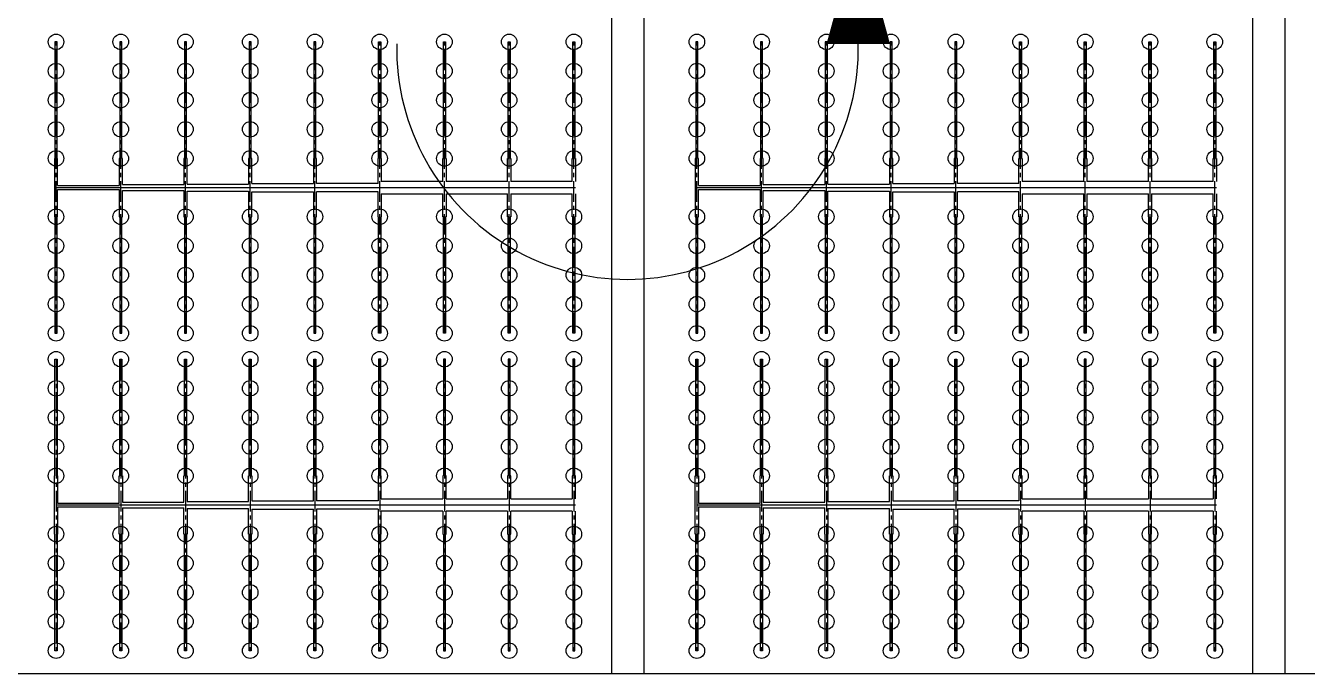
# Model space of a CAD drawing. Header units: millimetres. Extents: x -299291 to 688124, y -407813 to 623474.
# Drawn here: x -266012 to -246212, y 21980 to 31980 of the extents above; entities that cross this region are included whole.
import ezdxf

# ---------------------------------------------------------------- set-up
doc = ezdxf.new("R2010")
doc.units = ezdxf.units.MM
doc.linetypes.add('CENTER', pattern=[50.8, 31.75, -6.35, 6.35, -6.35])
doc.layers.add('轴线', color=6, linetype='CENTER')

msp = doc.modelspace()

# ---------------------------------------------------------------- linework, layer by layer
at = {"ltscale": 10}
for p, q in [((-256461.202, 96363.589), (-256461.202, 21980.27)), ((-247061.202, 92956.193), (-247061.202, 21980.27)), ((-246561.202, 92772.009), (-246561.202, 21980.27)), ((-256961.202, 90653.898), (-256961.202, 21980.27)), ((-247061.202, 90653.898), (-247061.202, 21980.27)), ((-256461.202, 87154.41), (-256461.202, 21980.27)), ((-246561.202, 87154.41), (-246561.202, 21980.27)), ((-265526.257, 31730.27), (-265558.257, 31730.27)), ((-265558.257, 31730.27), (-265558.257, 29930.27)), ((-265526.257, 29930.27), (-265526.257, 31730.27)), ((-264526.257, 31730.27), (-264558.257, 31730.27)), ((-264558.257, 31730.27), (-264558.257, 29930.27)), ((-264526.257, 29930.27), (-264526.257, 31730.27)), ((-263526.257, 31730.27), (-263558.257, 31730.27)), ((-263558.257, 31730.27), (-263558.257, 29930.27)), ((-263526.257, 29930.27), (-263526.257, 31730.27)), ((-262526.257, 31730.27), (-262558.257, 31730.27)), ((-262558.257, 31730.27), (-262558.257, 29930.27)), ((-262526.257, 29930.27), (-262526.257, 31730.27)), ((-261526.257, 31730.27), (-261558.257, 31730.27)), ((-261558.257, 31730.27), (-261558.257, 29930.27)), ((-261526.257, 29930.27), (-261526.257, 31730.27)), ((-260558.257, 29930.27), (-260558.257, 31730.27)), ((-260558.257, 31730.27), (-260526.257, 31730.27)), ((-260526.257, 31730.27), (-260526.257, 29930.27)), ((-259558.257, 29930.27), (-259558.257, 31730.27)), ((-259558.257, 31730.27), (-259526.257, 31730.27)), ((-259526.257, 31730.27), (-259526.257, 29930.27)), ((-258558.257, 29930.27), (-258558.257, 31730.27)), ((-258558.257, 31730.27), (-258526.257, 31730.27)), ((-258526.257, 31730.27), (-258526.257, 29930.27)), ((-257558.257, 29930.27), (-257558.257, 31730.27)), ((-257558.257, 31730.27), (-257526.257, 31730.27)), ((-257526.257, 31730.27), (-257526.257, 29930.27)), ((-255626.257, 31730.27), (-255658.257, 31730.27)), ((-255658.257, 31730.27), (-255658.257, 29930.27)), ((-255626.257, 29930.27), (-255626.257, 31730.27)), ((-254626.257, 31730.27), (-254658.257, 31730.27)), ((-254658.257, 31730.27), (-254658.257, 29930.27)), ((-254626.257, 29930.27), (-254626.257, 31730.27)), ((-253626.257, 31730.27), (-253658.257, 31730.27)), ((-253658.257, 31730.27), (-253658.257, 29930.27)), ((-253626.257, 29930.27), (-253626.257, 31730.27)), ((-252626.257, 31730.27), (-252658.257, 31730.27)), ((-252658.257, 31730.27), (-252658.257, 29930.27)), ((-252626.257, 29930.27), (-252626.257, 31730.27)), ((-251626.257, 31730.27), (-251658.257, 31730.27)), ((-251658.257, 31730.27), (-251658.257, 29930.27)), ((-251626.257, 29930.27), (-251626.257, 31730.27)), ((-250658.257, 29930.27), (-250658.257, 31730.27)), ((-250658.257, 31730.27), (-250626.257, 31730.27)), ((-250626.257, 31730.27), (-250626.257, 29930.27)), ((-249658.257, 29930.27), (-249658.257, 31730.27)), ((-249658.257, 31730.27), (-249626.257, 31730.27)), ((-249626.257, 31730.27), (-249626.257, 29930.27)), ((-248658.257, 29930.27), (-248658.257, 31730.27)), ((-248658.257, 31730.27), (-248626.257, 31730.27)), ((-248626.257, 31730.27), (-248626.257, 29930.27)), ((-247658.257, 29930.27), (-247658.257, 31730.27)), ((-247658.257, 31730.27), (-247626.257, 31730.27)), ((-247626.257, 31730.27), (-247626.257, 29930.27)), ((-265558.257, 29930.27), (-265567.257, 29930.27)), ((-265567.257, 29930.27), (-265567.257, 29030.27)), ((-265517.257, 29930.27), (-265526.257, 29930.27)), ((-265517.257, 29510.27), (-265517.257, 29930.27)), ((-264558.257, 29930.27), (-264567.257, 29930.27)), ((-264567.257, 29930.27), (-264567.257, 29510.27)), ((-264517.257, 29930.27), (-264526.257, 29930.27)), ((-264517.257, 29525.27), (-264517.257, 29930.27)), ((-263558.257, 29930.27), (-263567.257, 29930.27)), ((-263567.257, 29930.27), (-263567.257, 29525.27)), ((-263517.257, 29930.27), (-263526.257, 29930.27)), ((-263517.257, 29535.27), (-263517.257, 29930.27)), ((-262558.257, 29930.27), (-262567.257, 29930.27)), ((-262567.257, 29930.27), (-262567.257, 29535.27)), ((-262517.257, 29930.27), (-262526.257, 29930.27)), ((-262517.257, 29545.27), (-262517.257, 29930.27)), ((-261558.257, 29930.27), (-261567.257, 29930.27)), ((-261567.257, 29930.27), (-261567.257, 29545.27)), ((-261517.257, 29930.27), (-261526.257, 29930.27)), ((-261517.257, 29545.27), (-261517.257, 29930.27)), ((-260567.257, 29545.27), (-260567.257, 29930.27)), ((-260567.257, 29930.27), (-260558.257, 29930.27)), ((-260526.257, 29930.27), (-260517.257, 29930.27)), ((-260517.257, 29930.27), (-260517.257, 29575.27)), ((-259567.257, 29575.27), (-259567.257, 29930.27)), ((-259567.257, 29930.27), (-259558.257, 29930.27)), ((-259526.257, 29930.27), (-259517.257, 29930.27)), ((-259517.257, 29930.27), (-259517.257, 29575.27)), ((-258567.257, 29575.27), (-258567.257, 29930.27)), ((-258567.257, 29930.27), (-258558.257, 29930.27)), ((-258526.257, 29930.27), (-258517.257, 29930.27)), ((-258517.257, 29930.27), (-258517.257, 29575.27)), ((-257567.257, 29575.27), (-257567.257, 29930.27)), ((-257567.257, 29930.27), (-257558.257, 29930.27)), ((-257526.257, 29930.27), (-257517.257, 29930.27)), ((-257517.257, 29930.27), (-257517.257, 29575.27)), ((-255658.257, 29930.27), (-255667.257, 29930.27)), ((-255667.257, 29930.27), (-255667.257, 29030.27)), ((-255617.257, 29930.27), (-255626.257, 29930.27)), ((-255617.257, 29510.27), (-255617.257, 29930.27)), ((-254658.257, 29930.27), (-254667.257, 29930.27)), ((-254667.257, 29930.27), (-254667.257, 29510.27)), ((-254617.257, 29930.27), (-254626.257, 29930.27)), ((-254617.257, 29525.27), (-254617.257, 29930.27)), ((-253658.257, 29930.27), (-253667.257, 29930.27)), ((-253667.257, 29930.27), (-253667.257, 29525.27)), ((-253617.257, 29930.27), (-253626.257, 29930.27)), ((-253617.257, 29535.27), (-253617.257, 29930.27)), ((-252658.257, 29930.27), (-252667.257, 29930.27)), ((-252667.257, 29930.27), (-252667.257, 29535.27)), ((-252617.257, 29930.27), (-252626.257, 29930.27)), ((-252617.257, 29545.27), (-252617.257, 29930.27)), ((-251658.257, 29930.27), (-251667.257, 29930.27)), ((-251667.257, 29930.27), (-251667.257, 29545.27)), ((-251617.257, 29930.27), (-251626.257, 29930.27)), ((-251617.257, 29545.27), (-251617.257, 29930.27)), ((-250667.257, 29545.27), (-250667.257, 29930.27)), ((-250667.257, 29930.27), (-250658.257, 29930.27)), ((-250626.257, 29930.27), (-250617.257, 29930.27)), ((-250617.257, 29930.27), (-250617.257, 29575.27)), ((-249667.257, 29575.27), (-249667.257, 29930.27)), ((-249667.257, 29930.27), (-249658.257, 29930.27)), ((-249626.257, 29930.27), (-249617.257, 29930.27)), ((-249617.257, 29930.27), (-249617.257, 29575.27)), ((-248667.257, 29575.27), (-248667.257, 29930.27)), ((-248667.257, 29930.27), (-248658.257, 29930.27)), ((-248626.257, 29930.27), (-248617.257, 29930.27)), ((-248617.257, 29930.27), (-248617.257, 29575.27)), ((-247667.257, 29575.27), (-247667.257, 29930.27)), ((-247667.257, 29930.27), (-247658.257, 29930.27)), ((-247626.257, 29930.27), (-247617.257, 29930.27)), ((-247617.257, 29930.27), (-247617.257, 29575.27)), ((-265517.257, 29510.27), (-264567.257, 29510.27)), ((-264517.257, 29525.27), (-263567.257, 29525.27)), ((-263517.257, 29535.27), (-262567.257, 29535.27)), ((-262517.257, 29545.27), (-261567.257, 29545.27)), ((-260567.257, 29545.27), (-261517.257, 29545.27)), ((-259567.257, 29575.27), (-260517.257, 29575.27)), ((-258567.257, 29575.27), (-259517.257, 29575.27)), ((-257567.257, 29575.27), (-258517.257, 29575.27)), ((-255617.257, 29510.27), (-254667.257, 29510.27)), ((-254617.257, 29525.27), (-253667.257, 29525.27)), ((-253617.257, 29535.27), (-252667.257, 29535.27)), ((-252617.257, 29545.27), (-251667.257, 29545.27)), ((-250667.257, 29545.27), (-251617.257, 29545.27)), ((-249667.257, 29575.27), (-250617.257, 29575.27)), ((-248667.257, 29575.27), (-249617.257, 29575.27)), ((-247667.257, 29575.27), (-248617.257, 29575.27)), ((-265542.257, 29480.27), (-257517.257, 29480.27)), ((-265517.257, 29030.27), (-265517.257, 29450.27)), ((-265517.257, 29450.27), (-264567.257, 29450.27)), ((-264567.257, 29450.27), (-264567.257, 29030.27)), ((-264517.257, 29030.27), (-264517.257, 29435.27)), ((-264517.257, 29435.27), (-263567.257, 29435.27)), ((-263567.257, 29435.27), (-263567.257, 29030.27)), ((-263517.257, 29030.27), (-263517.257, 29425.27)), ((-263517.257, 29425.27), (-262567.257, 29425.27)), ((-262567.257, 29425.27), (-262567.257, 29030.27)), ((-262517.257, 29030.27), (-262517.257, 29415.27)), ((-262517.257, 29415.27), (-261567.257, 29415.27)), ((-261567.257, 29415.27), (-261567.257, 29030.27)), ((-261517.257, 29030.27), (-261517.257, 29415.27)), ((-260567.257, 29415.27), (-261517.257, 29415.27)), ((-260567.257, 29030.27), (-260567.257, 29415.27)), ((-260517.257, 29385.27), (-260517.257, 29030.27)), ((-260517.257, 29385.27), (-259567.257, 29385.27)), ((-259567.257, 29030.27), (-259567.257, 29385.27)), ((-259517.257, 29385.27), (-259517.257, 29030.27)), ((-259517.257, 29385.27), (-258567.257, 29385.27)), ((-258567.257, 29030.27), (-258567.257, 29385.27)), ((-258517.257, 29385.27), (-258517.257, 29030.27)), ((-258517.257, 29385.27), (-257567.257, 29385.27)), ((-257567.257, 29030.27), (-257567.257, 29385.27)), ((-257517.257, 29385.27), (-257517.257, 29030.27)), ((-255642.257, 29480.27), (-247617.257, 29480.27)), ((-255617.257, 29030.27), (-255617.257, 29450.27)), ((-255617.257, 29450.27), (-254667.257, 29450.27)), ((-254667.257, 29450.27), (-254667.257, 29030.27)), ((-254617.257, 29030.27), (-254617.257, 29435.27)), ((-254617.257, 29435.27), (-253667.257, 29435.27)), ((-253667.257, 29435.27), (-253667.257, 29030.27)), ((-253617.257, 29030.27), (-253617.257, 29425.27)), ((-253617.257, 29425.27), (-252667.257, 29425.27)), ((-252667.257, 29425.27), (-252667.257, 29030.27)), ((-252617.257, 29030.27), (-252617.257, 29415.27)), ((-252617.257, 29415.27), (-251667.257, 29415.27)), ((-251667.257, 29415.27), (-251667.257, 29030.27)), ((-251617.257, 29030.27), (-251617.257, 29415.27)), ((-250667.257, 29415.27), (-251617.257, 29415.27)), ((-250667.257, 29030.27), (-250667.257, 29415.27)), ((-250617.257, 29385.27), (-250617.257, 29030.27)), ((-250617.257, 29385.27), (-249667.257, 29385.27)), ((-249667.257, 29030.27), (-249667.257, 29385.27)), ((-249617.257, 29385.27), (-249617.257, 29030.27)), ((-249617.257, 29385.27), (-248667.257, 29385.27)), ((-248667.257, 29030.27), (-248667.257, 29385.27)), ((-248617.257, 29385.27), (-248617.257, 29030.27)), ((-248617.257, 29385.27), (-247667.257, 29385.27)), ((-247667.257, 29030.27), (-247667.257, 29385.27)), ((-247617.257, 29385.27), (-247617.257, 29030.27)), ((-265567.257, 29030.27), (-265558.257, 29030.27)), ((-265558.257, 29030.27), (-265558.257, 27230.27)), ((-265526.257, 27230.27), (-265526.257, 29030.27)), ((-265526.257, 29030.27), (-265517.257, 29030.27)), ((-264567.257, 29030.27), (-264558.257, 29030.27)), ((-264558.257, 29030.27), (-264558.257, 27230.27)), ((-264526.257, 27230.27), (-264526.257, 29030.27)), ((-264526.257, 29030.27), (-264517.257, 29030.27)), ((-263567.257, 29030.27), (-263558.257, 29030.27)), ((-263558.257, 29030.27), (-263558.257, 27230.27)), ((-263526.257, 27230.27), (-263526.257, 29030.27)), ((-263526.257, 29030.27), (-263517.257, 29030.27)), ((-262567.257, 29030.27), (-262558.257, 29030.27)), ((-262558.257, 29030.27), (-262558.257, 27230.27)), ((-262526.257, 27230.27), (-262526.257, 29030.27)), ((-262526.257, 29030.27), (-262517.257, 29030.27)), ((-261567.257, 29030.27), (-261558.257, 29030.27)), ((-261558.257, 29030.27), (-261558.257, 27230.27)), ((-261526.257, 27230.27), (-261526.257, 29030.27)), ((-261526.257, 29030.27), (-261517.257, 29030.27)), ((-260558.257, 29030.27), (-260567.257, 29030.27)), ((-260558.257, 27230.27), (-260558.257, 29030.27)), ((-260517.257, 29030.27), (-260526.257, 29030.27)), ((-260526.257, 29030.27), (-260526.257, 27230.27)), ((-259558.257, 29030.27), (-259567.257, 29030.27)), ((-259558.257, 27230.27), (-259558.257, 29030.27)), ((-259517.257, 29030.27), (-259526.257, 29030.27)), ((-259526.257, 29030.27), (-259526.257, 27230.27)), ((-258558.257, 29030.27), (-258567.257, 29030.27)), ((-258558.257, 27230.27), (-258558.257, 29030.27)), ((-258517.257, 29030.27), (-258526.257, 29030.27)), ((-258526.257, 29030.27), (-258526.257, 27230.27)), ((-257558.257, 29030.27), (-257567.257, 29030.27)), ((-257558.257, 27230.27), (-257558.257, 29030.27)), ((-257517.257, 29030.27), (-257526.257, 29030.27)), ((-257526.257, 29030.27), (-257526.257, 27230.27)), ((-255667.257, 29030.27), (-255658.257, 29030.27)), ((-255658.257, 29030.27), (-255658.257, 27230.27)), ((-255626.257, 27230.27), (-255626.257, 29030.27)), ((-255626.257, 29030.27), (-255617.257, 29030.27)), ((-254667.257, 29030.27), (-254658.257, 29030.27)), ((-254658.257, 29030.27), (-254658.257, 27230.27)), ((-254626.257, 27230.27), (-254626.257, 29030.27)), ((-254626.257, 29030.27), (-254617.257, 29030.27)), ((-253667.257, 29030.27), (-253658.257, 29030.27)), ((-253658.257, 29030.27), (-253658.257, 27230.27)), ((-253626.257, 27230.27), (-253626.257, 29030.27)), ((-253626.257, 29030.27), (-253617.257, 29030.27)), ((-252667.257, 29030.27), (-252658.257, 29030.27)), ((-252658.257, 29030.27), (-252658.257, 27230.27)), ((-252626.257, 27230.27), (-252626.257, 29030.27)), ((-252626.257, 29030.27), (-252617.257, 29030.27)), ((-251667.257, 29030.27), (-251658.257, 29030.27)), ((-251658.257, 29030.27), (-251658.257, 27230.27)), ((-251626.257, 27230.27), (-251626.257, 29030.27)), ((-251626.257, 29030.27), (-251617.257, 29030.27)), ((-250658.257, 29030.27), (-250667.257, 29030.27)), ((-250658.257, 27230.27), (-250658.257, 29030.27)), ((-250617.257, 29030.27), (-250626.257, 29030.27)), ((-250626.257, 29030.27), (-250626.257, 27230.27)), ((-249658.257, 29030.27), (-249667.257, 29030.27)), ((-249658.257, 27230.27), (-249658.257, 29030.27)), ((-249617.257, 29030.27), (-249626.257, 29030.27)), ((-249626.257, 29030.27), (-249626.257, 27230.27)), ((-248658.257, 29030.27), (-248667.257, 29030.27)), ((-248658.257, 27230.27), (-248658.257, 29030.27)), ((-248617.257, 29030.27), (-248626.257, 29030.27)), ((-248626.257, 29030.27), (-248626.257, 27230.27)), ((-247658.257, 29030.27), (-247667.257, 29030.27)), ((-247658.257, 27230.27), (-247658.257, 29030.27)), ((-247617.257, 29030.27), (-247626.257, 29030.27)), ((-247626.257, 29030.27), (-247626.257, 27230.27)), ((-265558.257, 27230.27), (-265526.257, 27230.27)), ((-264558.257, 27230.27), (-264526.257, 27230.27)), ((-263558.257, 27230.27), (-263526.257, 27230.27)), ((-262558.257, 27230.27), (-262526.257, 27230.27)), ((-261558.257, 27230.27), (-261526.257, 27230.27)), ((-260526.257, 27230.27), (-260558.257, 27230.27)), ((-259526.257, 27230.27), (-259558.257, 27230.27)), ((-258526.257, 27230.27), (-258558.257, 27230.27)), ((-257526.257, 27230.27), (-257558.257, 27230.27)), ((-255658.257, 27230.27), (-255626.257, 27230.27)), ((-254658.257, 27230.27), (-254626.257, 27230.27)), ((-253658.257, 27230.27), (-253626.257, 27230.27)), ((-252658.257, 27230.27), (-252626.257, 27230.27)), ((-251658.257, 27230.27), (-251626.257, 27230.27)), ((-250626.257, 27230.27), (-250658.257, 27230.27)), ((-249626.257, 27230.27), (-249658.257, 27230.27)), ((-248626.257, 27230.27), (-248658.257, 27230.27)), ((-247626.257, 27230.27), (-247658.257, 27230.27)), ((-265558.257, 26830.27), (-265526.257, 26830.27)), ((-265558.257, 25030.27), (-265558.257, 26830.27)), ((-265526.257, 26830.27), (-265526.257, 25030.27)), ((-264558.257, 26830.27), (-264526.257, 26830.27)), ((-264558.257, 25030.27), (-264558.257, 26830.27)), ((-264526.257, 26830.27), (-264526.257, 25030.27)), ((-263558.257, 26830.27), (-263526.257, 26830.27)), ((-263558.257, 25030.27), (-263558.257, 26830.27)), ((-263526.257, 26830.27), (-263526.257, 25030.27)), ((-262558.257, 26830.27), (-262526.257, 26830.27)), ((-262558.257, 25030.27), (-262558.257, 26830.27)), ((-262526.257, 26830.27), (-262526.257, 25030.27)), ((-261558.257, 26830.27), (-261526.257, 26830.27)), ((-261558.257, 25030.27), (-261558.257, 26830.27)), ((-261526.257, 26830.27), (-261526.257, 25030.27)), ((-260526.257, 26830.27), (-260558.257, 26830.27)), ((-260558.257, 26830.27), (-260558.257, 25030.27)), ((-260526.257, 25030.27), (-260526.257, 26830.27)), ((-259526.257, 26830.27), (-259558.257, 26830.27)), ((-259558.257, 26830.27), (-259558.257, 25030.27)), ((-259526.257, 25030.27), (-259526.257, 26830.27)), ((-258526.257, 26830.27), (-258558.257, 26830.27)), ((-258558.257, 26830.27), (-258558.257, 25030.27)), ((-258526.257, 25030.27), (-258526.257, 26830.27)), ((-257526.257, 26830.27), (-257558.257, 26830.27)), ((-257558.257, 26830.27), (-257558.257, 25030.27)), ((-257526.257, 25030.27), (-257526.257, 26830.27)), ((-255658.257, 26830.27), (-255626.257, 26830.27)), ((-255658.257, 25030.27), (-255658.257, 26830.27)), ((-255626.257, 26830.27), (-255626.257, 25030.27)), ((-254658.257, 26830.27), (-254626.257, 26830.27)), ((-254658.257, 25030.27), (-254658.257, 26830.27)), ((-254626.257, 26830.27), (-254626.257, 25030.27)), ((-253658.257, 26830.27), (-253626.257, 26830.27)), ((-253658.257, 25030.27), (-253658.257, 26830.27)), ((-253626.257, 26830.27), (-253626.257, 25030.27)), ((-252658.257, 26830.27), (-252626.257, 26830.27)), ((-252658.257, 25030.27), (-252658.257, 26830.27)), ((-252626.257, 26830.27), (-252626.257, 25030.27)), ((-251658.257, 26830.27), (-251626.257, 26830.27)), ((-251658.257, 25030.27), (-251658.257, 26830.27)), ((-251626.257, 26830.27), (-251626.257, 25030.27)), ((-250626.257, 26830.27), (-250658.257, 26830.27)), ((-250658.257, 26830.27), (-250658.257, 25030.27)), ((-250626.257, 25030.27), (-250626.257, 26830.27)), ((-249626.257, 26830.27), (-249658.257, 26830.27)), ((-249658.257, 26830.27), (-249658.257, 25030.27)), ((-249626.257, 25030.27), (-249626.257, 26830.27)), ((-248626.257, 26830.27), (-248658.257, 26830.27)), ((-248658.257, 26830.27), (-248658.257, 25030.27)), ((-248626.257, 25030.27), (-248626.257, 26830.27)), ((-247626.257, 26830.27), (-247658.257, 26830.27)), ((-247658.257, 26830.27), (-247658.257, 25030.27)), ((-247626.257, 25030.27), (-247626.257, 26830.27)), ((-265567.257, 24130.27), (-265567.257, 25030.27)), ((-265567.257, 25030.27), (-265558.257, 25030.27)), ((-265526.257, 25030.27), (-265517.257, 25030.27)), ((-265517.257, 25030.27), (-265517.257, 24610.27)), ((-264567.257, 24610.27), (-264567.257, 25030.27)), ((-264567.257, 25030.27), (-264558.257, 25030.27)), ((-264526.257, 25030.27), (-264517.257, 25030.27)), ((-264517.257, 25030.27), (-264517.257, 24625.27)), ((-263567.257, 24625.27), (-263567.257, 25030.27)), ((-263567.257, 25030.27), (-263558.257, 25030.27)), ((-263526.257, 25030.27), (-263517.257, 25030.27)), ((-263517.257, 25030.27), (-263517.257, 24635.27)), ((-262567.257, 24635.27), (-262567.257, 25030.27)), ((-262567.257, 25030.27), (-262558.257, 25030.27)), ((-262526.257, 25030.27), (-262517.257, 25030.27)), ((-262517.257, 25030.27), (-262517.257, 24645.27)), ((-261567.257, 24645.27), (-261567.257, 25030.27)), ((-261567.257, 25030.27), (-261558.257, 25030.27)), ((-261526.257, 25030.27), (-261517.257, 25030.27)), ((-261517.257, 25030.27), (-261517.257, 24645.27)), ((-260558.257, 25030.27), (-260567.257, 25030.27)), ((-260567.257, 25030.27), (-260567.257, 24645.27)), ((-260517.257, 25030.27), (-260526.257, 25030.27)), ((-260517.257, 24675.27), (-260517.257, 25030.27)), ((-259558.257, 25030.27), (-259567.257, 25030.27)), ((-259567.257, 25030.27), (-259567.257, 24675.27)), ((-259517.257, 25030.27), (-259526.257, 25030.27)), ((-259517.257, 24675.27), (-259517.257, 25030.27)), ((-258558.257, 25030.27), (-258567.257, 25030.27)), ((-258567.257, 25030.27), (-258567.257, 24675.27)), ((-258517.257, 25030.27), (-258526.257, 25030.27)), ((-258517.257, 24675.27), (-258517.257, 25030.27)), ((-257558.257, 25030.27), (-257567.257, 25030.27)), ((-257567.257, 25030.27), (-257567.257, 24675.27)), ((-257517.257, 25030.27), (-257526.257, 25030.27)), ((-257517.257, 24675.27), (-257517.257, 25030.27)), ((-255667.257, 24130.27), (-255667.257, 25030.27)), ((-255667.257, 25030.27), (-255658.257, 25030.27)), ((-255626.257, 25030.27), (-255617.257, 25030.27)), ((-255617.257, 25030.27), (-255617.257, 24610.27)), ((-254667.257, 24610.27), (-254667.257, 25030.27)), ((-254667.257, 25030.27), (-254658.257, 25030.27)), ((-254626.257, 25030.27), (-254617.257, 25030.27)), ((-254617.257, 25030.27), (-254617.257, 24625.27)), ((-253667.257, 24625.27), (-253667.257, 25030.27)), ((-253667.257, 25030.27), (-253658.257, 25030.27)), ((-253626.257, 25030.27), (-253617.257, 25030.27)), ((-253617.257, 25030.27), (-253617.257, 24635.27)), ((-252667.257, 24635.27), (-252667.257, 25030.27)), ((-252667.257, 25030.27), (-252658.257, 25030.27)), ((-252626.257, 25030.27), (-252617.257, 25030.27)), ((-252617.257, 25030.27), (-252617.257, 24645.27)), ((-251667.257, 24645.27), (-251667.257, 25030.27)), ((-251667.257, 25030.27), (-251658.257, 25030.27)), ((-251626.257, 25030.27), (-251617.257, 25030.27)), ((-251617.257, 25030.27), (-251617.257, 24645.27)), ((-250658.257, 25030.27), (-250667.257, 25030.27)), ((-250667.257, 25030.27), (-250667.257, 24645.27)), ((-250617.257, 25030.27), (-250626.257, 25030.27)), ((-250617.257, 24675.27), (-250617.257, 25030.27)), ((-249658.257, 25030.27), (-249667.257, 25030.27)), ((-249667.257, 25030.27), (-249667.257, 24675.27)), ((-249617.257, 25030.27), (-249626.257, 25030.27)), ((-249617.257, 24675.27), (-249617.257, 25030.27)), ((-248658.257, 25030.27), (-248667.257, 25030.27)), ((-248667.257, 25030.27), (-248667.257, 24675.27)), ((-248617.257, 25030.27), (-248626.257, 25030.27)), ((-248617.257, 24675.27), (-248617.257, 25030.27)), ((-247658.257, 25030.27), (-247667.257, 25030.27)), ((-247667.257, 25030.27), (-247667.257, 24675.27)), ((-247617.257, 25030.27), (-247626.257, 25030.27)), ((-247617.257, 24675.27), (-247617.257, 25030.27)), ((-265542.257, 24580.27), (-257517.257, 24580.27)), ((-265517.257, 24610.27), (-264567.257, 24610.27)), ((-264517.257, 24625.27), (-263567.257, 24625.27)), ((-263517.257, 24635.27), (-262567.257, 24635.27)), ((-262517.257, 24645.27), (-261567.257, 24645.27)), ((-260567.257, 24645.27), (-261517.257, 24645.27)), ((-260517.257, 24675.27), (-259567.257, 24675.27)), ((-259517.257, 24675.27), (-258567.257, 24675.27)), ((-258517.257, 24675.27), (-257567.257, 24675.27)), ((-255642.257, 24580.27), (-247617.257, 24580.27)), ((-255617.257, 24610.27), (-254667.257, 24610.27)), ((-254617.257, 24625.27), (-253667.257, 24625.27)), ((-253617.257, 24635.27), (-252667.257, 24635.27)), ((-252617.257, 24645.27), (-251667.257, 24645.27)), ((-250667.257, 24645.27), (-251617.257, 24645.27)), ((-250617.257, 24675.27), (-249667.257, 24675.27)), ((-249617.257, 24675.27), (-248667.257, 24675.27)), ((-248617.257, 24675.27), (-247667.257, 24675.27)), ((-265517.257, 24550.27), (-265517.257, 24130.27)), ((-265517.257, 24550.27), (-264567.257, 24550.27)), ((-264567.257, 24130.27), (-264567.257, 24550.27)), ((-264517.257, 24535.27), (-264517.257, 24130.27)), ((-264517.257, 24535.27), (-263567.257, 24535.27)), ((-263567.257, 24130.27), (-263567.257, 24535.27)), ((-263517.257, 24525.27), (-263517.257, 24130.27)), ((-263517.257, 24525.27), (-262567.257, 24525.27)), ((-262567.257, 24130.27), (-262567.257, 24525.27)), ((-262517.257, 24515.27), (-262517.257, 24130.27)), ((-262517.257, 24515.27), (-261567.257, 24515.27)), ((-261567.257, 24130.27), (-261567.257, 24515.27)), ((-261517.257, 24515.27), (-261517.257, 24130.27)), ((-260567.257, 24515.27), (-261517.257, 24515.27)), ((-260567.257, 24515.27), (-260567.257, 24130.27)), ((-260517.257, 24130.27), (-260517.257, 24485.27)), ((-259567.257, 24485.27), (-260517.257, 24485.27)), ((-259567.257, 24485.27), (-259567.257, 24130.27)), ((-259517.257, 24130.27), (-259517.257, 24485.27)), ((-258567.257, 24485.27), (-259517.257, 24485.27)), ((-258567.257, 24485.27), (-258567.257, 24130.27)), ((-258517.257, 24130.27), (-258517.257, 24485.27)), ((-257567.257, 24485.27), (-258517.257, 24485.27)), ((-257567.257, 24485.27), (-257567.257, 24130.27)), ((-257517.257, 24130.27), (-257517.257, 24485.27)), ((-255617.257, 24550.27), (-255617.257, 24130.27)), ((-255617.257, 24550.27), (-254667.257, 24550.27)), ((-254667.257, 24130.27), (-254667.257, 24550.27)), ((-254617.257, 24535.27), (-254617.257, 24130.27)), ((-254617.257, 24535.27), (-253667.257, 24535.27)), ((-253667.257, 24130.27), (-253667.257, 24535.27)), ((-253617.257, 24525.27), (-253617.257, 24130.27)), ((-253617.257, 24525.27), (-252667.257, 24525.27)), ((-252667.257, 24130.27), (-252667.257, 24525.27)), ((-252617.257, 24515.27), (-252617.257, 24130.27)), ((-252617.257, 24515.27), (-251667.257, 24515.27)), ((-251667.257, 24130.27), (-251667.257, 24515.27)), ((-251617.257, 24515.27), (-251617.257, 24130.27)), ((-250667.257, 24515.27), (-251617.257, 24515.27)), ((-250667.257, 24515.27), (-250667.257, 24130.27)), ((-250617.257, 24130.27), (-250617.257, 24485.27)), ((-249667.257, 24485.27), (-250617.257, 24485.27)), ((-249667.257, 24485.27), (-249667.257, 24130.27)), ((-249617.257, 24130.27), (-249617.257, 24485.27)), ((-248667.257, 24485.27), (-249617.257, 24485.27)), ((-248667.257, 24485.27), (-248667.257, 24130.27)), ((-248617.257, 24130.27), (-248617.257, 24485.27)), ((-247667.257, 24485.27), (-248617.257, 24485.27)), ((-247667.257, 24485.27), (-247667.257, 24130.27)), ((-247617.257, 24130.27), (-247617.257, 24485.27)), ((-265558.257, 24130.27), (-265567.257, 24130.27)), ((-265558.257, 22330.27), (-265558.257, 24130.27)), ((-265517.257, 24130.27), (-265526.257, 24130.27)), ((-265526.257, 24130.27), (-265526.257, 22330.27)), ((-264558.257, 24130.27), (-264567.257, 24130.27)), ((-264558.257, 22330.27), (-264558.257, 24130.27)), ((-264517.257, 24130.27), (-264526.257, 24130.27)), ((-264526.257, 24130.27), (-264526.257, 22330.27)), ((-263558.257, 24130.27), (-263567.257, 24130.27)), ((-263558.257, 22330.27), (-263558.257, 24130.27)), ((-263517.257, 24130.27), (-263526.257, 24130.27)), ((-263526.257, 24130.27), (-263526.257, 22330.27)), ((-262558.257, 24130.27), (-262567.257, 24130.27)), ((-262558.257, 22330.27), (-262558.257, 24130.27)), ((-262517.257, 24130.27), (-262526.257, 24130.27)), ((-262526.257, 24130.27), (-262526.257, 22330.27)), ((-261558.257, 24130.27), (-261567.257, 24130.27)), ((-261558.257, 22330.27), (-261558.257, 24130.27)), ((-261517.257, 24130.27), (-261526.257, 24130.27)), ((-261526.257, 24130.27), (-261526.257, 22330.27)), ((-260567.257, 24130.27), (-260558.257, 24130.27)), ((-260558.257, 24130.27), (-260558.257, 22330.27)), ((-260526.257, 22330.27), (-260526.257, 24130.27)), ((-260526.257, 24130.27), (-260517.257, 24130.27)), ((-259567.257, 24130.27), (-259558.257, 24130.27)), ((-259558.257, 24130.27), (-259558.257, 22330.27)), ((-259526.257, 22330.27), (-259526.257, 24130.27)), ((-259526.257, 24130.27), (-259517.257, 24130.27)), ((-258567.257, 24130.27), (-258558.257, 24130.27)), ((-258558.257, 24130.27), (-258558.257, 22330.27)), ((-258526.257, 22330.27), (-258526.257, 24130.27)), ((-258526.257, 24130.27), (-258517.257, 24130.27)), ((-257567.257, 24130.27), (-257558.257, 24130.27)), ((-257558.257, 24130.27), (-257558.257, 22330.27)), ((-257526.257, 22330.27), (-257526.257, 24130.27)), ((-257526.257, 24130.27), (-257517.257, 24130.27)), ((-255658.257, 24130.27), (-255667.257, 24130.27)), ((-255658.257, 22330.27), (-255658.257, 24130.27)), ((-255617.257, 24130.27), (-255626.257, 24130.27)), ((-255626.257, 24130.27), (-255626.257, 22330.27)), ((-254658.257, 24130.27), (-254667.257, 24130.27)), ((-254658.257, 22330.27), (-254658.257, 24130.27)), ((-254617.257, 24130.27), (-254626.257, 24130.27)), ((-254626.257, 24130.27), (-254626.257, 22330.27)), ((-253658.257, 24130.27), (-253667.257, 24130.27)), ((-253658.257, 22330.27), (-253658.257, 24130.27)), ((-253617.257, 24130.27), (-253626.257, 24130.27)), ((-253626.257, 24130.27), (-253626.257, 22330.27)), ((-252658.257, 24130.27), (-252667.257, 24130.27)), ((-252658.257, 22330.27), (-252658.257, 24130.27)), ((-252617.257, 24130.27), (-252626.257, 24130.27)), ((-252626.257, 24130.27), (-252626.257, 22330.27)), ((-251658.257, 24130.27), (-251667.257, 24130.27)), ((-251658.257, 22330.27), (-251658.257, 24130.27)), ((-251617.257, 24130.27), (-251626.257, 24130.27)), ((-251626.257, 24130.27), (-251626.257, 22330.27)), ((-250667.257, 24130.27), (-250658.257, 24130.27)), ((-250658.257, 24130.27), (-250658.257, 22330.27)), ((-250626.257, 22330.27), (-250626.257, 24130.27)), ((-250626.257, 24130.27), (-250617.257, 24130.27)), ((-249667.257, 24130.27), (-249658.257, 24130.27)), ((-249658.257, 24130.27), (-249658.257, 22330.27)), ((-249626.257, 22330.27), (-249626.257, 24130.27)), ((-249626.257, 24130.27), (-249617.257, 24130.27)), ((-248667.257, 24130.27), (-248658.257, 24130.27)), ((-248658.257, 24130.27), (-248658.257, 22330.27)), ((-248626.257, 22330.27), (-248626.257, 24130.27)), ((-248626.257, 24130.27), (-248617.257, 24130.27)), ((-247667.257, 24130.27), (-247658.257, 24130.27)), ((-247658.257, 24130.27), (-247658.257, 22330.27)), ((-247626.257, 22330.27), (-247626.257, 24130.27)), ((-247626.257, 24130.27), (-247617.257, 24130.27)), ((-265526.257, 22330.27), (-265558.257, 22330.27)), ((-264526.257, 22330.27), (-264558.257, 22330.27)), ((-263526.257, 22330.27), (-263558.257, 22330.27)), ((-262526.257, 22330.27), (-262558.257, 22330.27)), ((-261526.257, 22330.27), (-261558.257, 22330.27)), ((-260558.257, 22330.27), (-260526.257, 22330.27)), ((-259558.257, 22330.27), (-259526.257, 22330.27)), ((-258558.257, 22330.27), (-258526.257, 22330.27)), ((-257558.257, 22330.27), (-257526.257, 22330.27)), ((-255626.257, 22330.27), (-255658.257, 22330.27)), ((-254626.257, 22330.27), (-254658.257, 22330.27)), ((-253626.257, 22330.27), (-253658.257, 22330.27)), ((-252626.257, 22330.27), (-252658.257, 22330.27)), ((-251626.257, 22330.27), (-251658.257, 22330.27)), ((-250658.257, 22330.27), (-250626.257, 22330.27)), ((-249658.257, 22330.27), (-249626.257, 22330.27)), ((-248658.257, 22330.27), (-248626.257, 22330.27)), ((-247658.257, 22330.27), (-247626.257, 22330.27)), ((-286161.202, 21980.27), (-216861.202, 21980.27))]:
    msp.add_line(p, q, dxfattribs=at)
at = {"color": 7, "lineweight": -3}
msp.add_lwpolyline([(-253149.205, 31698.68, 981.097, 0, 0), (-253149.205, 33481.868, 0, 0, 0)], format="xyseb", dxfattribs=at)
at = {"ltscale": 10}
for centre in [(-265542.257, 31730.27), (-264542.257, 31730.27), (-263542.257, 31730.27), (-262542.257, 31730.27), (-261542.257, 31730.27), (-260542.257, 31730.27), (-259542.257, 31730.27), (-258542.257, 31730.27), (-257542.257, 31730.27), (-255642.257, 31730.27), (-254642.257, 31730.27), (-253642.257, 31730.27), (-252642.257, 31730.27), (-251642.257, 31730.27), (-250642.257, 31730.27), (-249642.257, 31730.27), (-248642.257, 31730.27), (-247642.257, 31730.27), (-265542.257, 31280.27), (-264542.257, 31280.27), (-263542.257, 31280.27), (-262542.257, 31280.27), (-261542.257, 31280.27), (-260542.257, 31280.27), (-259542.257, 31280.27), (-258542.257, 31280.27), (-257542.257, 31280.27), (-255642.257, 31280.27), (-254642.257, 31280.27), (-253642.257, 31280.27), (-252642.257, 31280.27), (-251642.257, 31280.27), (-250642.257, 31280.27), (-249642.257, 31280.27), (-248642.257, 31280.27), (-247642.257, 31280.27), (-265542.257, 30830.27), (-264542.257, 30830.27), (-263542.257, 30830.27), (-262542.257, 30830.27), (-261542.257, 30830.27), (-260542.257, 30830.27), (-259542.257, 30830.27), (-258542.257, 30830.27), (-257542.257, 30830.27), (-255642.257, 30830.27), (-254642.257, 30830.27), (-253642.257, 30830.27), (-252642.257, 30830.27), (-251642.257, 30830.27), (-250642.257, 30830.27), (-249642.257, 30830.27), (-248642.257, 30830.27), (-247642.257, 30830.27), (-265542.257, 30380.27), (-264542.257, 30380.27), (-263542.257, 30380.27), (-262542.257, 30380.27), (-261542.257, 30380.27), (-260542.257, 30380.27), (-259542.257, 30380.27), (-258542.257, 30380.27), (-257542.257, 30380.27), (-255642.257, 30380.27), (-254642.257, 30380.27), (-253642.257, 30380.27), (-252642.257, 30380.27), (-251642.257, 30380.27), (-250642.257, 30380.27), (-249642.257, 30380.27), (-248642.257, 30380.27), (-247642.257, 30380.27), (-265542.257, 29930.27), (-264542.257, 29930.27), (-263542.257, 29930.27), (-262542.257, 29930.27), (-261542.257, 29930.27), (-260542.257, 29930.27), (-259542.257, 29930.27), (-258542.257, 29930.27), (-257542.257, 29930.27), (-255642.257, 29930.27), (-254642.257, 29930.27), (-253642.257, 29930.27), (-252642.257, 29930.27), (-251642.257, 29930.27), (-250642.257, 29930.27), (-249642.257, 29930.27), (-248642.257, 29930.27), (-247642.257, 29930.27), (-265542.257, 29030.27), (-264542.257, 29030.27), (-263542.257, 29030.27), (-262542.257, 29030.27), (-261542.257, 29030.27), (-260542.257, 29030.27), (-259542.257, 29030.27), (-258542.257, 29030.27), (-257542.257, 29030.27), (-255642.257, 29030.27), (-254642.257, 29030.27), (-253642.257, 29030.27), (-252642.257, 29030.27), (-251642.257, 29030.27), (-250642.257, 29030.27), (-249642.257, 29030.27), (-248642.257, 29030.27), (-247642.257, 29030.27), (-265542.257, 28580.27), (-264542.257, 28580.27), (-263542.257, 28580.27), (-262542.257, 28580.27), (-261542.257, 28580.27), (-260542.257, 28580.27), (-259542.257, 28580.27), (-258542.257, 28580.27), (-257542.257, 28580.27), (-255642.257, 28580.27), (-254642.257, 28580.27), (-253642.257, 28580.27), (-252642.257, 28580.27), (-251642.257, 28580.27), (-250642.257, 28580.27), (-249642.257, 28580.27), (-248642.257, 28580.27), (-247642.257, 28580.27), (-265542.257, 28130.27), (-264542.257, 28130.27), (-263542.257, 28130.27), (-262542.257, 28130.27), (-261542.257, 28130.27), (-260542.257, 28130.27), (-259542.257, 28130.27), (-258542.257, 28130.27), (-257542.257, 28130.27), (-255642.257, 28130.27), (-254642.257, 28130.27), (-253642.257, 28130.27), (-252642.257, 28130.27), (-251642.257, 28130.27), (-250642.257, 28130.27), (-249642.257, 28130.27), (-248642.257, 28130.27), (-247642.257, 28130.27), (-265542.257, 27680.27), (-264542.257, 27680.27), (-263542.257, 27680.27), (-262542.257, 27680.27), (-261542.257, 27680.27), (-260542.257, 27680.27), (-259542.257, 27680.27), (-258542.257, 27680.27), (-257542.257, 27680.27), (-255642.257, 27680.27), (-254642.257, 27680.27), (-253642.257, 27680.27), (-252642.257, 27680.27), (-251642.257, 27680.27), (-250642.257, 27680.27), (-249642.257, 27680.27), (-248642.257, 27680.27), (-247642.257, 27680.27), (-265542.257, 27230.27), (-264542.257, 27230.27), (-263542.257, 27230.27), (-262542.257, 27230.27), (-261542.257, 27230.27), (-260542.257, 27230.27), (-259542.257, 27230.27), (-258542.257, 27230.27), (-257542.257, 27230.27), (-255642.257, 27230.27), (-254642.257, 27230.27), (-253642.257, 27230.27), (-252642.257, 27230.27), (-251642.257, 27230.27), (-250642.257, 27230.27), (-249642.257, 27230.27), (-248642.257, 27230.27), (-247642.257, 27230.27), (-265542.257, 26830.27), (-264542.257, 26830.27), (-263542.257, 26830.27), (-262542.257, 26830.27), (-261542.257, 26830.27), (-260542.257, 26830.27), (-259542.257, 26830.27), (-258542.257, 26830.27), (-257542.257, 26830.27), (-255642.257, 26830.27), (-254642.257, 26830.27), (-253642.257, 26830.27), (-252642.257, 26830.27), (-251642.257, 26830.27), (-250642.257, 26830.27), (-249642.257, 26830.27), (-248642.257, 26830.27), (-247642.257, 26830.27), (-265542.257, 26380.27), (-264542.257, 26380.27), (-263542.257, 26380.27), (-262542.257, 26380.27), (-261542.257, 26380.27), (-260542.257, 26380.27), (-259542.257, 26380.27), (-258542.257, 26380.27), (-257542.257, 26380.27), (-255642.257, 26380.27), (-254642.257, 26380.27), (-253642.257, 26380.27), (-252642.257, 26380.27), (-251642.257, 26380.27), (-250642.257, 26380.27), (-249642.257, 26380.27), (-248642.257, 26380.27), (-247642.257, 26380.27), (-265542.257, 25930.27), (-264542.257, 25930.27), (-263542.257, 25930.27), (-262542.257, 25930.27), (-261542.257, 25930.27), (-260542.257, 25930.27), (-259542.257, 25930.27), (-258542.257, 25930.27), (-257542.257, 25930.27), (-255642.257, 25930.27), (-254642.257, 25930.27), (-253642.257, 25930.27), (-252642.257, 25930.27), (-251642.257, 25930.27), (-250642.257, 25930.27), (-249642.257, 25930.27), (-248642.257, 25930.27), (-247642.257, 25930.27), (-265542.257, 25480.27), (-264542.257, 25480.27), (-263542.257, 25480.27), (-262542.257, 25480.27), (-261542.257, 25480.27), (-260542.257, 25480.27), (-259542.257, 25480.27), (-258542.257, 25480.27), (-257542.257, 25480.27), (-255642.257, 25480.27), (-254642.257, 25480.27), (-253642.257, 25480.27), (-252642.257, 25480.27), (-251642.257, 25480.27), (-250642.257, 25480.27), (-249642.257, 25480.27), (-248642.257, 25480.27), (-247642.257, 25480.27), (-265542.257, 25030.27), (-264542.257, 25030.27), (-263542.257, 25030.27), (-262542.257, 25030.27), (-261542.257, 25030.27), (-260542.257, 25030.27), (-259542.257, 25030.27), (-258542.257, 25030.27), (-257542.257, 25030.27), (-255642.257, 25030.27), (-254642.257, 25030.27), (-253642.257, 25030.27), (-252642.257, 25030.27), (-251642.257, 25030.27), (-250642.257, 25030.27), (-249642.257, 25030.27), (-248642.257, 25030.27), (-247642.257, 25030.27), (-265542.257, 24130.27), (-264542.257, 24130.27), (-263542.257, 24130.27), (-262542.257, 24130.27), (-261542.257, 24130.27), (-260542.257, 24130.27), (-259542.257, 24130.27), (-258542.257, 24130.27), (-257542.257, 24130.27), (-255642.257, 24130.27), (-254642.257, 24130.27), (-253642.257, 24130.27), (-252642.257, 24130.27), (-251642.257, 24130.27), (-250642.257, 24130.27), (-249642.257, 24130.27), (-248642.257, 24130.27), (-247642.257, 24130.27), (-265542.257, 23680.27), (-264542.257, 23680.27), (-263542.257, 23680.27), (-262542.257, 23680.27), (-261542.257, 23680.27), (-260542.257, 23680.27), (-259542.257, 23680.27), (-258542.257, 23680.27), (-257542.257, 23680.27), (-255642.257, 23680.27), (-254642.257, 23680.27), (-253642.257, 23680.27), (-252642.257, 23680.27), (-251642.257, 23680.27), (-250642.257, 23680.27), (-249642.257, 23680.27), (-248642.257, 23680.27), (-247642.257, 23680.27), (-265542.257, 23230.27), (-264542.257, 23230.27), (-263542.257, 23230.27), (-262542.257, 23230.27), (-261542.257, 23230.27), (-260542.257, 23230.27), (-259542.257, 23230.27), (-258542.257, 23230.27), (-257542.257, 23230.27), (-255642.257, 23230.27), (-254642.257, 23230.27), (-253642.257, 23230.27), (-252642.257, 23230.27), (-251642.257, 23230.27), (-250642.257, 23230.27), (-249642.257, 23230.27), (-248642.257, 23230.27), (-247642.257, 23230.27), (-265542.257, 22780.27), (-264542.257, 22780.27), (-263542.257, 22780.27), (-262542.257, 22780.27), (-261542.257, 22780.27), (-260542.257, 22780.27), (-259542.257, 22780.27), (-258542.257, 22780.27), (-257542.257, 22780.27), (-255642.257, 22780.27), (-254642.257, 22780.27), (-253642.257, 22780.27), (-252642.257, 22780.27), (-251642.257, 22780.27), (-250642.257, 22780.27), (-249642.257, 22780.27), (-248642.257, 22780.27), (-247642.257, 22780.27), (-265542.257, 22330.27), (-264542.257, 22330.27), (-263542.257, 22330.27), (-262542.257, 22330.27), (-261542.257, 22330.27), (-260542.257, 22330.27), (-259542.257, 22330.27), (-258542.257, 22330.27), (-257542.257, 22330.27), (-255642.257, 22330.27), (-254642.257, 22330.27), (-253642.257, 22330.27), (-252642.257, 22330.27), (-251642.257, 22330.27), (-250642.257, 22330.27), (-249642.257, 22330.27), (-248642.257, 22330.27), (-247642.257, 22330.27)]:
    msp.add_circle(centre, 120, dxfattribs=at)
at = {"color": 7, "lineweight": -3}
msp.add_arc((-256714.042, 31628.907), 3565.52, 178.8787302, 1.1212698, dxfattribs=at)
at = {"layer": '轴线', "ltscale": 10}
for p, q in [((-265542.257, 27230.27), (-265542.257, 31730.27)), ((-264542.257, 27230.27), (-264542.257, 31730.27)), ((-264542.257, 27230.27), (-264542.257, 31730.27)), ((-263542.257, 27230.27), (-263542.257, 31730.27)), ((-263542.257, 27230.27), (-263542.257, 31730.27)), ((-262542.257, 27230.27), (-262542.257, 31730.27)), ((-262542.257, 27230.27), (-262542.257, 31730.27)), ((-261542.257, 27230.27), (-261542.257, 31730.27)), ((-261542.257, 27230.27), (-261542.257, 31730.27)), ((-260542.257, 27230.27), (-260542.257, 31730.27)), ((-260542.257, 27230.27), (-260542.257, 31730.27)), ((-259542.257, 27230.27), (-259542.257, 31730.27)), ((-259542.257, 27230.27), (-259542.257, 31730.27)), ((-258542.257, 27230.27), (-258542.257, 31730.27)), ((-258542.257, 27230.27), (-258542.257, 31730.27)), ((-257542.257, 27230.27), (-257542.257, 31730.27)), ((-255642.257, 27230.27), (-255642.257, 31730.27)), ((-254642.257, 27230.27), (-254642.257, 31730.27)), ((-254642.257, 27230.27), (-254642.257, 31730.27)), ((-253642.257, 27230.27), (-253642.257, 31730.27)), ((-253642.257, 27230.27), (-253642.257, 31730.27)), ((-252642.257, 27230.27), (-252642.257, 31730.27)), ((-252642.257, 27230.27), (-252642.257, 31730.27)), ((-251642.257, 27230.27), (-251642.257, 31730.27)), ((-251642.257, 27230.27), (-251642.257, 31730.27)), ((-250642.257, 27230.27), (-250642.257, 31730.27)), ((-250642.257, 27230.27), (-250642.257, 31730.27)), ((-249642.257, 27230.27), (-249642.257, 31730.27)), ((-249642.257, 27230.27), (-249642.257, 31730.27)), ((-248642.257, 27230.27), (-248642.257, 31730.27)), ((-248642.257, 27230.27), (-248642.257, 31730.27)), ((-247642.257, 27230.27), (-247642.257, 31730.27)), ((-265542.257, 26830.27), (-265542.257, 22330.27)), ((-264542.257, 26830.27), (-264542.257, 22330.27)), ((-264542.257, 26830.27), (-264542.257, 22330.27)), ((-263542.257, 26830.27), (-263542.257, 22330.27)), ((-263542.257, 26830.27), (-263542.257, 22330.27)), ((-262542.257, 26830.27), (-262542.257, 22330.27)), ((-262542.257, 26830.27), (-262542.257, 22330.27)), ((-261542.257, 26830.27), (-261542.257, 22330.27)), ((-261542.257, 26830.27), (-261542.257, 22330.27)), ((-260542.257, 26830.27), (-260542.257, 22330.27)), ((-260542.257, 26830.27), (-260542.257, 22330.27)), ((-259542.257, 26830.27), (-259542.257, 22330.27)), ((-259542.257, 26830.27), (-259542.257, 22330.27)), ((-258542.257, 26830.27), (-258542.257, 22330.27)), ((-258542.257, 26830.27), (-258542.257, 22330.27)), ((-257542.257, 26830.27), (-257542.257, 22330.27)), ((-255642.257, 26830.27), (-255642.257, 22330.27)), ((-254642.257, 26830.27), (-254642.257, 22330.27)), ((-254642.257, 26830.27), (-254642.257, 22330.27)), ((-253642.257, 26830.27), (-253642.257, 22330.27)), ((-253642.257, 26830.27), (-253642.257, 22330.27)), ((-252642.257, 26830.27), (-252642.257, 22330.27)), ((-252642.257, 26830.27), (-252642.257, 22330.27)), ((-251642.257, 26830.27), (-251642.257, 22330.27)), ((-251642.257, 26830.27), (-251642.257, 22330.27)), ((-250642.257, 26830.27), (-250642.257, 22330.27)), ((-250642.257, 26830.27), (-250642.257, 22330.27)), ((-249642.257, 26830.27), (-249642.257, 22330.27)), ((-249642.257, 26830.27), (-249642.257, 22330.27)), ((-248642.257, 26830.27), (-248642.257, 22330.27)), ((-248642.257, 26830.27), (-248642.257, 22330.27)), ((-247642.257, 26830.27), (-247642.257, 22330.27))]:
    msp.add_line(p, q, dxfattribs=at)

doc.saveas('drawing.dxf')
